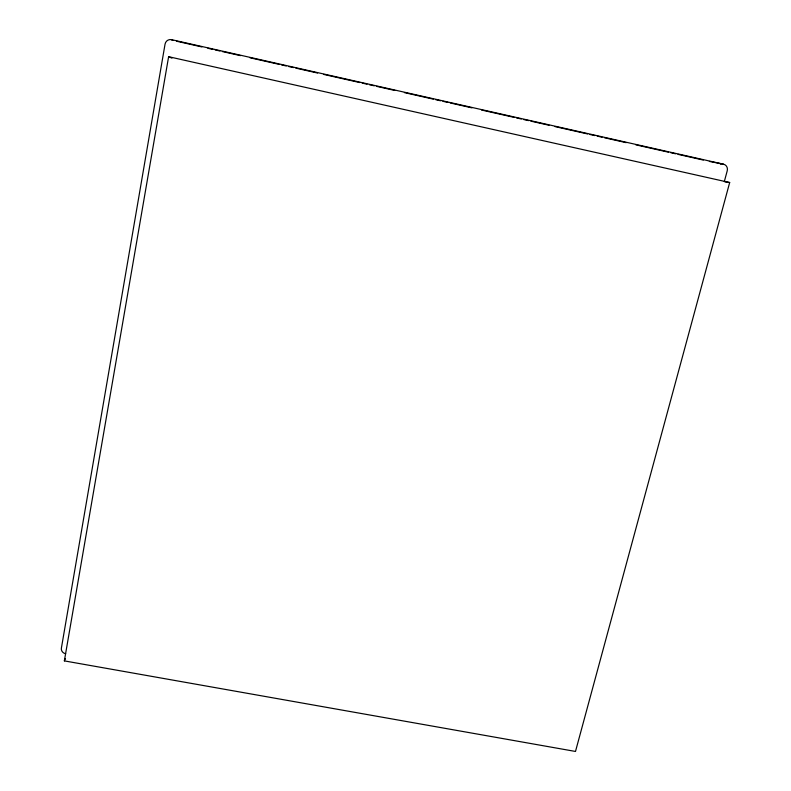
<?xml version="1.0" encoding="UTF-8"?>
<svg xmlns="http://www.w3.org/2000/svg" width="791" height="791" viewBox="0 0 791 791"><rect width="100%" height="100%" fill="white"/><g stroke="black" fill="none" stroke-linecap="round" stroke-linejoin="round"><path stroke-width="1.19" d="M64.358 660.89L168.621 56.695L729.678 182.533L575.492 751.45L64.358 660.89L65.416 658.685M724.338 181.505L727.236 170.777A5.636 5.25 -58.1 0 0 723.538 164.202L171.657 39.679A5.952 5.646 64.3 0 0 165.042 44.177L61.382 648.165A5.181 4.736 11.7 0 0 65.683 653.742M709.359 161.423L723.538 164.202M724.823 181.841L729.678 182.533M176.561 41.221L201.873 46.936M207.895 48.291L212.72 49.378M215.132 49.922L219.957 51.01M222.36 51.553L240.444 55.637M250.085 57.812L279.015 64.338M281.428 64.882L286.253 65.969M288.666 66.513L293.481 67.601M295.893 68.145L317.596 73.039M323.618 74.403L359.786 82.561M362.199 83.104L367.014 84.192M369.427 84.736L374.252 85.823M376.664 86.367L394.739 90.441M404.389 92.616L433.32 99.152M435.722 99.696L440.547 100.783M442.96 101.327L447.775 102.415M450.188 102.959L471.891 107.853M481.531 110.028L514.081 117.365M516.493 117.908L521.309 118.996M523.721 119.54L528.546 120.627M530.959 121.171L549.033 125.255M555.064 126.609L587.614 133.956M590.017 134.5L594.842 135.587M597.254 136.131L602.08 137.219M604.482 137.763L626.185 142.657M635.826 144.832L668.375 152.179M670.788 152.722L675.603 153.81M678.016 154.354L703.328 160.069M168.621 56.695L171.914 58.148M171.657 39.679L172.942 40.41A5.903 5.596 64.4 0 0 172.201 40.292M720.206 163.875A5.586 5.211 -58.2 0 1 720.868 164.063"/></g></svg>
